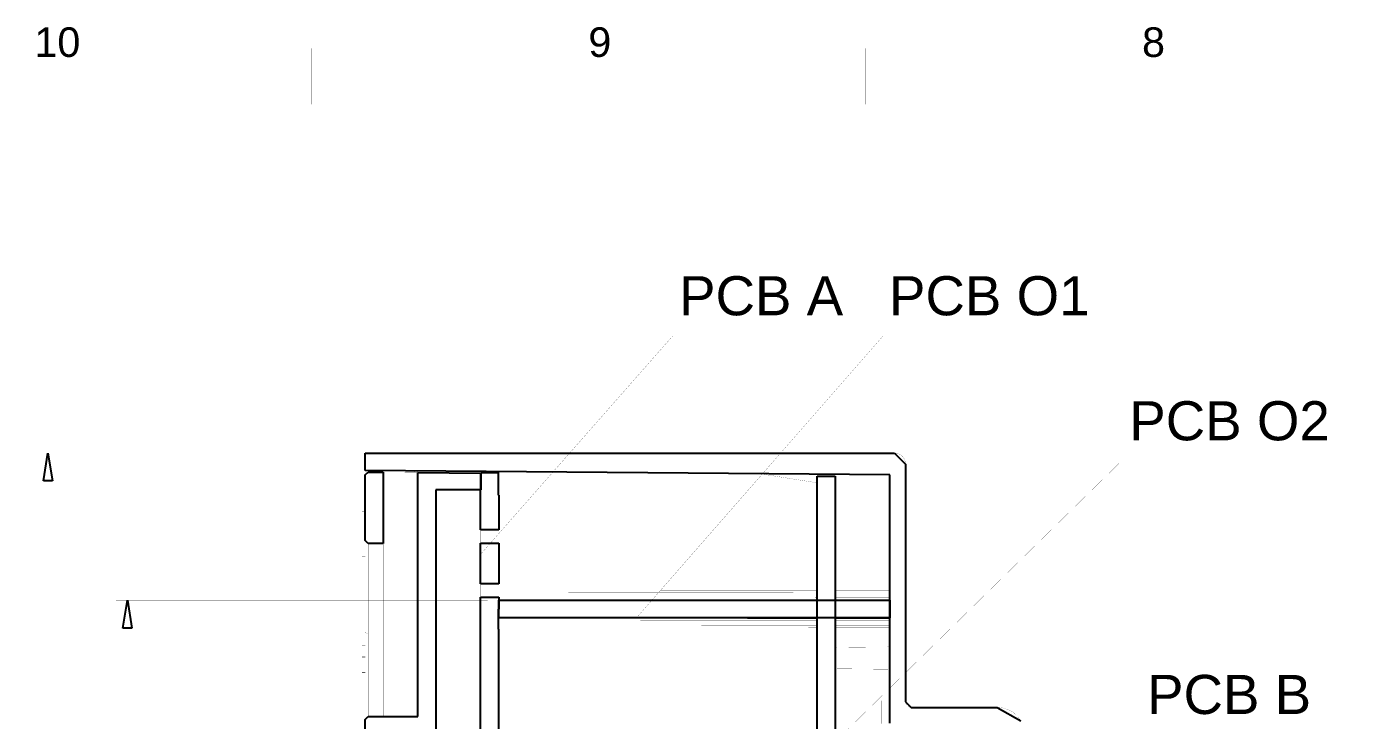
# Model space of a CAD drawing. Header units: inches. Extents: x 0 to 35.2, y -0.7 to 15.9.
# Drawn here: x 16.64 to 21.378, y 13.441 to 15.883 of the extents above; entities that cross this region are included whole.
import ezdxf

# ---------------------------------------------------------------- set-up
doc = ezdxf.new("R2010")
doc.units = ezdxf.units.IN
doc.header["$MEASUREMENT"] = 0
doc.layers.add('Board Outline', color=216, linetype='Continuous')
doc.layers.add('Dimensions', color=6, linetype='Continuous')
doc.styles.add('Arial', font='', dxfattribs={"height": 0.2})
doc.styles.get('Arial').set_extended_font_data('Arial')

msp = doc.modelspace()

# ---------------------------------------------------------------- linework, layer by layer
at = {"layer": 'Board Outline'}
for p, q in [((16.6985, 14.2836), (16.7142, 14.382)), ((16.7142, 14.382), (16.73, 14.2836)), ((17.8312, 14.321), (17.8312, 14.382)), ((17.8312, 14.382), (19.6934, 14.382)), ((19.6934, 14.382), (19.7328, 14.3427)), ((19.6776, 14.3049), (17.8312, 14.321)), ((17.8312, 14.3049), (17.8411, 14.3147)), ((17.8411, 14.3147), (17.8942, 14.3143)), ((17.8942, 14.3143), (17.8942, 14.0638)), ((18.0162, 14.3132), (18.2367, 14.3113)), ((18.0162, 13.4536), (18.0162, 14.3132)), ((18.2367, 14.3113), (18.2367, 14.2518)), ((18.2387, 14.2518), (18.2387, 14.3129)), ((18.2387, 14.3129), (18.2991, 14.3129)), ((18.2991, 14.3129), (18.2991, 14.2341)), ((19.7328, 14.3427), (19.7328, 13.5058)), ((16.73, 14.2836), (16.6985, 14.2836)), ((17.8312, 14.0737), (17.8312, 14.3049)), ((19.4221, 10.8995), (19.4221, 14.301)), ((19.4221, 14.301), (19.4851, 14.301)), ((19.4851, 14.301), (19.4851, 10.8995)), ((19.6776, 13.431), (19.6776, 14.3049)), ((18.2367, 14.2518), (18.0792, 14.2518)), ((18.0792, 14.2518), (18.0792, 10.9487)), ((18.2367, 14.112), (18.2367, 14.2518)), ((18.2367, 14.2518), (18.2387, 14.2518)), ((18.2991, 14.2341), (18.3016, 14.2341)), ((18.3016, 14.2341), (18.3016, 14.112)), ((17.841, 14.0638), (17.8312, 14.0737)), ((18.3016, 14.112), (18.2367, 14.112)), ((17.8942, 14.0638), (17.841, 14.0638)), ((18.2367, 13.9211), (18.2367, 14.0649)), ((18.2367, 14.0649), (18.3016, 14.0649)), ((18.3016, 14.0649), (18.3016, 13.9211)), ((18.3016, 13.9211), (18.2367, 13.9211)), ((16.978, 13.7655), (16.9937, 13.8639)), ((16.9937, 13.8639), (17.0095, 13.7655)), ((18.2367, 11.3266), (18.2367, 13.8739)), ((18.2367, 13.8739), (18.3016, 13.8739)), ((18.3016, 13.8739), (18.3016, 13.8325)), ((18.3016, 13.8325), (18.2987, 13.8325)), ((18.2987, 13.8325), (18.2987, 13.7617)), ((17.0095, 13.7655), (16.978, 13.7655)), ((18.2987, 13.7617), (18.2997, 13.7617)), ((18.2997, 13.7617), (18.2997, 11.4388)), ((19.7328, 13.5058), (19.7524, 13.4861)), ((19.7524, 13.4861), (20.0548, 13.4861)), ((20.0548, 13.4861), (20.1389, 13.4389)), ((17.8312, 13.4438), (17.841, 13.4536)), ((17.8312, 13.3089), (17.8312, 13.4438)), ((17.841, 13.4536), (18.0162, 13.4536))]:
    msp.add_line(p, q, dxfattribs=at)
at = {"layer": 'Board Outline', "const_width": 0.0005}
for points in [[(18.2367, 14.0251), (18.9129, 14.7939)], [(18.7852, 13.801), (19.6533, 14.7939)], [(16.6748, 14.382), (17.7918, 14.382)], [(16.7142, 10.8185), (16.7142, 14.382)], [(19.2047, 13.0904), (20.4965, 14.3575)], [(16.9544, 13.8639), (18.2623, 13.8639)], [(16.9937, 10.8185), (16.9937, 13.8639)]]:
    msp.add_lwpolyline(points, dxfattribs=at)
at = {"layer": 'Board Outline', "const_width": 0.00025}
for points in [[(18.9128, 14.7939, 1), (18.913, 14.7939, 1)], [(19.6531, 14.7939, 1), (19.6534, 14.7939, 1)], [(16.6747, 14.382, 1), (16.675, 14.382, 1)], [(16.7141, 14.382, 1), (16.7143, 14.382, 1)], [(17.7917, 14.382, 1), (17.7919, 14.382, 1)], [(20.4964, 14.3575, 1), (20.4967, 14.3575, 1)], [(18.2366, 14.0251, 1), (18.2368, 14.0251, 1)], [(16.9542, 13.8639, 1), (16.9545, 13.8639, 1)], [(16.9936, 13.8639, 1), (16.9939, 13.8639, 1)], [(18.2622, 13.8639, 1), (18.2624, 13.8639, 1)], [(18.7851, 13.801, 1), (18.7853, 13.801, 1)]]:
    msp.add_lwpolyline(points, format="xyb", close=True, dxfattribs=at)
at = {"layer": 'Dimensions'}
for p, q in [((18.3016, 13.801), (18.3016, 13.8639)), ((18.3016, 13.8639), (19.6776, 13.8639)), ((19.6776, 13.8639), (19.6776, 13.801)), ((19.6776, 13.801), (18.3016, 13.801))]:
    msp.add_line(p, q, dxfattribs=at)
at = {"layer": 'Dimensions', "const_width": 0.0005}
for points in [[(17.6429, 15.6102), (17.6429, 15.8071)], [(19.5917, 15.6102), (19.5917, 15.8071)], [(11.9933, 15.6102), (34.9854, 15.6102)], [(17.8312, 14.382), (19.6934, 14.382)], [(17.8312, 14.321), (17.8312, 14.382)], [(17.8312, 14.321), (19.6776, 14.3049)], [(17.8312, 14.3049), (17.8312, 14.321)], [(17.8411, 14.3147), (17.8942, 14.3143)], [(17.8942, 14.0638), (17.8942, 14.3143)], [(17.8942, 14.3143), (18.0162, 14.3132)], [(17.9335, 14.3139), (17.9335, 14.3201)], [(17.9993, 14.3195), (18.0061, 14.3133)], [(18.0162, 14.3132), (18.2367, 14.3113)], [(18.0162, 13.4536), (18.0162, 14.3132)], [(18.2367, 14.2518), (18.2367, 14.3113)], [(18.2387, 14.2518), (18.2387, 14.3129)], [(18.2387, 14.3129), (18.2991, 14.3129)], [(18.2991, 14.2341), (18.2991, 14.3129)], [(19.7328, 13.5058), (19.7328, 14.3427)], [(17.8312, 14.0737), (17.8312, 14.3049)], [(19.221, 14.3089), (19.4178, 14.2776)], [(19.4178, 14.2776), (19.4178, 14.3072)], [(19.4221, 14.301), (19.4851, 14.301)], [(19.4221, 10.8995), (19.4221, 14.301)], [(19.4851, 10.8995), (19.4851, 14.301)], [(19.6776, 13.431), (19.6776, 14.3049)], [(18.0792, 14.2518), (18.2367, 14.2518)], [(18.0792, 10.9487), (18.0792, 14.2518)], [(18.0792, 14.2479), (18.2367, 14.2479)], [(18.2367, 14.112), (18.2367, 14.2518)], [(18.2367, 14.2518), (18.2387, 14.2518)], [(18.2991, 14.2341), (18.3016, 14.2341)], [(18.3016, 14.112), (18.3016, 14.2341)], [(17.8194, 14.175), (17.8312, 14.175)], [(17.8194, 14.0175), (17.8194, 14.175)], [(17.8312, 13.9851), (17.8312, 14.0737)], [(18.2367, 14.112), (18.3016, 14.112)], [(18.2367, 14.0649), (18.2367, 14.112)], [(18.3016, 14.0649), (18.3016, 14.112)], [(17.841, 13.9851), (17.841, 14.0638)], [(17.841, 14.0638), (17.8942, 14.0638)], [(17.8942, 13.9851), (17.8942, 14.0638)], [(18.2367, 14.0649), (18.3016, 14.0649)], [(18.2367, 13.9211), (18.2367, 14.0649)], [(18.3016, 13.9211), (18.3016, 14.0649)], [(17.8194, 14.0175), (17.8312, 14.0175)], [(17.8194, 13.8206), (17.8194, 14.0175)], [(17.8312, 13.9851), (17.841, 13.9851)], [(17.8312, 13.753), (17.8312, 13.9851)], [(17.841, 13.9851), (17.8942, 13.9851)], [(17.841, 13.753), (17.841, 13.9851)], [(17.8942, 13.753), (17.8942, 13.9851)], [(18.2367, 13.8739), (18.2367, 13.9211)], [(18.2367, 13.9211), (18.3016, 13.9211)], [(18.3016, 13.8739), (18.3016, 13.9211)], [(18.3135, 13.8923), (18.3135, 13.8972)], [(18.3135, 13.8972), (19.4221, 13.8965)], [(18.3135, 13.8923), (19.4221, 13.8916)], [(18.3135, 13.8711), (18.3135, 13.8923)], [(19.4851, 13.8965), (19.6776, 13.8964)], [(19.4851, 13.8916), (19.6776, 13.8915)], [(18.2367, 13.8739), (18.3016, 13.8739)], [(18.2367, 11.3266), (18.2367, 13.8739)], [(18.3016, 13.8325), (18.3016, 13.8739)], [(18.3016, 13.8639), (19.6776, 13.8639)], [(18.3016, 13.801), (18.3016, 13.8639)], [(18.3135, 13.8711), (19.4221, 13.8717)], [(18.3135, 13.8662), (18.3135, 13.8711)], [(18.3135, 13.8662), (19.4221, 13.8668)], [(19.4851, 13.8717), (19.6776, 13.8718)], [(19.4851, 13.8668), (19.6776, 13.8669)], [(19.6776, 13.801), (19.6776, 13.8639)], [(17.8194, 13.8206), (17.8312, 13.8206)], [(18.2987, 13.7617), (18.2987, 13.8325)], [(18.2987, 13.8325), (18.3016, 13.8325)], [(18.3016, 13.801), (19.6776, 13.801)], [(18.3135, 13.7938), (18.3135, 13.7987)], [(18.3135, 13.7987), (19.4221, 13.7981)], [(18.3135, 13.7938), (19.4221, 13.7932)], [(18.3135, 13.7727), (18.3135, 13.7938)], [(19.4851, 13.7981), (19.6776, 13.798)], [(19.4851, 13.7932), (19.6776, 13.7931)], [(17.8194, 13.7501), (17.8312, 13.7501)], [(17.8194, 13.7478), (17.8312, 13.7478)], [(17.8194, 13.7457), (17.8312, 13.7457)], [(17.8194, 13.7054), (17.8194, 13.7457)], [(17.8312, 13.4438), (17.8312, 13.753)], [(17.8312, 13.753), (17.841, 13.753)], [(17.841, 13.753), (17.8942, 13.753)], [(17.841, 13.7447), (17.841, 13.753)], [(17.841, 13.4536), (17.841, 13.7447)], [(17.841, 13.7447), (17.8942, 13.7447)], [(17.8942, 13.7447), (17.8942, 13.753)], [(17.8942, 13.4536), (17.8942, 13.7447)], [(18.2987, 13.7617), (18.2997, 13.7617)], [(18.2997, 11.4388), (18.2997, 13.7617)], [(18.3135, 13.7727), (19.4221, 13.7733)], [(18.3135, 13.7678), (18.3135, 13.7727)], [(18.3135, 13.7678), (19.4221, 13.7684)], [(19.4851, 13.7733), (19.6776, 13.7734)], [(19.4851, 13.7684), (19.6776, 13.7685)], [(17.8194, 13.7054), (17.8312, 13.7054)], [(17.8194, 13.664), (17.8194, 13.7054)], [(19.4925, 13.6976), (19.6698, 13.6991)], [(19.4925, 13.6221), (19.4925, 13.6976)], [(19.6698, 13.6205), (19.6698, 13.6991)], [(17.8194, 13.6676), (17.8194, 13.6787)], [(17.8194, 13.664), (17.8312, 13.664)], [(17.8194, 13.662), (17.8312, 13.662)], [(17.8194, 13.61), (17.8194, 13.662)], [(17.8194, 13.61), (17.8312, 13.61)], [(17.8194, 13.6077), (17.8312, 13.6077)], [(19.4925, 13.6221), (19.6698, 13.6205)], [(19.6481, 13.429), (19.6481, 13.5097)], [(19.6481, 13.5097), (19.6776, 13.5097)], [(19.7524, 13.4861), (20.0548, 13.4861)], [(17.8312, 13.3089), (17.8312, 13.4438)], [(17.841, 13.4536), (17.8942, 13.4536)], [(17.8942, 13.4536), (18.0162, 13.4536)]]:
    msp.add_lwpolyline(points, dxfattribs=at)
at = {"layer": 'Dimensions', "const_width": 0.00025}
for points in [[(17.6428, 15.8071, 1), (17.6431, 15.8071, 1)], [(19.5916, 15.8071, 1), (19.5919, 15.8071, 1)], [(17.6428, 15.6102, 1), (17.6431, 15.6102, 1)], [(19.5916, 15.6102, 1), (19.5919, 15.6102, 1)], [(17.8311, 14.382, 1), (17.8313, 14.382, 1)], [(17.8311, 14.382, 1), (17.8313, 14.382, 1)], [(19.6933, 14.382, 1), (19.6935, 14.382, 1)], [(19.6933, 14.382, 1), (19.6935, 14.382, 1)], [(17.8311, 14.321, 1), (17.8313, 14.321, 1)], [(17.8311, 14.321, 1), (17.8313, 14.321, 1)], [(17.8311, 14.321, 1), (17.8313, 14.321, 1)], [(17.841, 14.3147, 1), (17.8412, 14.3147, 1)], [(17.841, 14.3147, 1), (17.8412, 14.3147, 1)], [(17.894, 14.3143, 1), (17.8943, 14.3143, 1)], [(17.894, 14.3143, 1), (17.8943, 14.3143, 1)], [(17.894, 14.3143, 1), (17.8943, 14.3143, 1)], [(17.9334, 14.3201, 1), (17.9337, 14.3201, 1)], [(17.9334, 14.3139, 1), (17.9337, 14.3139, 1)], [(17.9992, 14.3195, 1), (17.9994, 14.3195, 1)], [(18.0059, 14.3133, 1), (18.0062, 14.3133, 1)], [(18.0161, 14.3132, 1), (18.0163, 14.3132, 1)], [(18.0161, 14.3132, 1), (18.0163, 14.3132, 1)], [(18.0161, 14.3132, 1), (18.0163, 14.3132, 1)], [(18.2366, 14.3113, 1), (18.2368, 14.3113, 1)], [(18.2366, 14.3113, 1), (18.2368, 14.3113, 1)], [(18.2385, 14.3129, 1), (18.2388, 14.3129, 1)], [(18.2385, 14.3129, 1), (18.2388, 14.3129, 1)], [(18.299, 14.3129, 1), (18.2992, 14.3129, 1)], [(18.299, 14.3129, 1), (18.2992, 14.3129, 1)], [(19.7326, 14.3427, 1), (19.7329, 14.3427, 1)], [(19.7326, 14.3427, 1), (19.7329, 14.3427, 1)], [(17.8311, 14.3049, 1), (17.8313, 14.3049, 1)], [(17.8311, 14.3049, 1), (17.8313, 14.3049, 1)], [(17.8311, 14.3049, 1), (17.8313, 14.3049, 1)], [(19.2208, 14.3089, 1), (19.2211, 14.3089, 1)], [(19.4177, 14.3072, 1), (19.4179, 14.3072, 1)], [(19.4177, 14.2776, 1), (19.4179, 14.2776, 1)], [(19.4177, 14.2776, 1), (19.4179, 14.2776, 1)], [(19.422, 14.301, 1), (19.4222, 14.301, 1)], [(19.422, 14.301, 1), (19.4222, 14.301, 1)], [(19.485, 14.301, 1), (19.4852, 14.301, 1)], [(19.485, 14.301, 1), (19.4852, 14.301, 1)], [(19.6775, 14.3049, 1), (19.6778, 14.3049, 1)], [(19.6775, 14.3049, 1), (19.6778, 14.3049, 1)], [(18.0791, 14.2518, 1), (18.0793, 14.2518, 1)], [(18.0791, 14.2518, 1), (18.0793, 14.2518, 1)], [(18.0791, 14.2479, 1), (18.0793, 14.2479, 1)], [(18.2366, 14.2518, 1), (18.2368, 14.2518, 1)], [(18.2366, 14.2518, 1), (18.2368, 14.2518, 1)], [(18.2366, 14.2518, 1), (18.2368, 14.2518, 1)], [(18.2366, 14.2518, 1), (18.2368, 14.2518, 1)], [(18.2366, 14.2479, 1), (18.2368, 14.2479, 1)], [(18.2385, 14.2518, 1), (18.2388, 14.2518, 1)], [(18.2385, 14.2518, 1), (18.2388, 14.2518, 1)], [(18.299, 14.2341, 1), (18.2992, 14.2341, 1)], [(18.299, 14.2341, 1), (18.2992, 14.2341, 1)], [(18.3015, 14.2341, 1), (18.3018, 14.2341, 1)], [(18.3015, 14.2341, 1), (18.3018, 14.2341, 1)], [(17.8192, 14.175, 1), (17.8195, 14.175, 1)], [(17.8192, 14.175, 1), (17.8195, 14.175, 1)], [(17.8311, 14.175, 1), (17.8313, 14.175, 1)], [(17.8311, 14.0737, 1), (17.8313, 14.0737, 1)], [(17.8311, 14.0737, 1), (17.8313, 14.0737, 1)], [(17.8311, 14.0737, 1), (17.8313, 14.0737, 1)], [(18.2366, 14.112, 1), (18.2368, 14.112, 1)], [(18.2366, 14.112, 1), (18.2368, 14.112, 1)], [(18.2366, 14.112, 1), (18.2368, 14.112, 1)], [(18.3015, 14.112, 1), (18.3018, 14.112, 1)], [(18.3015, 14.112, 1), (18.3018, 14.112, 1)], [(18.3015, 14.112, 1), (18.3018, 14.112, 1)], [(17.8409, 14.0638, 1), (17.8411, 14.0638, 1)], [(17.8409, 14.0638, 1), (17.8411, 14.0638, 1)], [(17.8409, 14.0638, 1), (17.8411, 14.0638, 1)], [(17.894, 14.0638, 1), (17.8943, 14.0638, 1)], [(17.894, 14.0638, 1), (17.8943, 14.0638, 1)], [(17.894, 14.0638, 1), (17.8943, 14.0638, 1)], [(18.2366, 14.0649, 1), (18.2368, 14.0649, 1)], [(18.2366, 14.0649, 1), (18.2368, 14.0649, 1)], [(18.2366, 14.0649, 1), (18.2368, 14.0649, 1)], [(18.3015, 14.0649, 1), (18.3018, 14.0649, 1)], [(18.3015, 14.0649, 1), (18.3018, 14.0649, 1)], [(18.3015, 14.0649, 1), (18.3018, 14.0649, 1)], [(17.8192, 14.0175, 1), (17.8195, 14.0175, 1)], [(17.8192, 14.0175, 1), (17.8195, 14.0175, 1)], [(17.8192, 14.0175, 1), (17.8195, 14.0175, 1)], [(17.8311, 14.0175, 1), (17.8313, 14.0175, 1)], [(17.8311, 13.9851, 1), (17.8313, 13.9851, 1)], [(17.8311, 13.9851, 1), (17.8313, 13.9851, 1)], [(17.8311, 13.9851, 1), (17.8313, 13.9851, 1)], [(17.8409, 13.9851, 1), (17.8411, 13.9851, 1)], [(17.8409, 13.9851, 1), (17.8411, 13.9851, 1)], [(17.8409, 13.9851, 1), (17.8411, 13.9851, 1)], [(17.8409, 13.9851, 1), (17.8411, 13.9851, 1)], [(17.894, 13.9851, 1), (17.8943, 13.9851, 1)], [(17.894, 13.9851, 1), (17.8943, 13.9851, 1)], [(17.894, 13.9851, 1), (17.8943, 13.9851, 1)], [(18.2366, 13.9211, 1), (18.2368, 13.9211, 1)], [(18.2366, 13.9211, 1), (18.2368, 13.9211, 1)], [(18.2366, 13.9211, 1), (18.2368, 13.9211, 1)], [(18.3015, 13.9211, 1), (18.3018, 13.9211, 1)], [(18.3015, 13.9211, 1), (18.3018, 13.9211, 1)], [(18.3015, 13.9211, 1), (18.3018, 13.9211, 1)], [(18.3133, 13.8972, 1), (18.3136, 13.8972, 1)], [(18.3133, 13.8972, 1), (18.3136, 13.8972, 1)], [(18.3133, 13.8923, 1), (18.3136, 13.8923, 1)], [(18.3133, 13.8923, 1), (18.3136, 13.8923, 1)], [(18.3133, 13.8923, 1), (18.3136, 13.8923, 1)], [(19.422, 13.8965, 1), (19.4222, 13.8965, 1)], [(19.422, 13.8916, 1), (19.4222, 13.8916, 1)], [(19.485, 13.8965, 1), (19.4852, 13.8965, 1)], [(19.485, 13.8916, 1), (19.4852, 13.8916, 1)], [(19.6775, 13.8964, 1), (19.6778, 13.8964, 1)], [(19.6775, 13.8915, 1), (19.6778, 13.8915, 1)], [(18.2366, 13.8739, 1), (18.2368, 13.8739, 1)], [(18.2366, 13.8739, 1), (18.2368, 13.8739, 1)], [(18.2366, 13.8739, 1), (18.2368, 13.8739, 1)], [(18.3015, 13.8739, 1), (18.3018, 13.8739, 1)], [(18.3015, 13.8739, 1), (18.3018, 13.8739, 1)], [(18.3015, 13.8739, 1), (18.3018, 13.8739, 1)], [(18.3015, 13.8639, 1), (18.3018, 13.8639, 1)], [(18.3015, 13.8639, 1), (18.3018, 13.8639, 1)], [(18.3133, 13.8711, 1), (18.3136, 13.8711, 1)], [(18.3133, 13.8711, 1), (18.3136, 13.8711, 1)], [(18.3133, 13.8711, 1), (18.3136, 13.8711, 1)], [(18.3133, 13.8662, 1), (18.3136, 13.8662, 1)], [(18.3133, 13.8662, 1), (18.3136, 13.8662, 1)], [(19.422, 13.8717, 1), (19.4222, 13.8717, 1)], [(19.422, 13.8668, 1), (19.4222, 13.8668, 1)], [(19.485, 13.8717, 1), (19.4852, 13.8717, 1)], [(19.485, 13.8668, 1), (19.4852, 13.8668, 1)], [(19.6775, 13.8718, 1), (19.6778, 13.8718, 1)], [(19.6775, 13.8669, 1), (19.6778, 13.8669, 1)], [(19.6775, 13.8639, 1), (19.6778, 13.8639, 1)], [(19.6775, 13.8639, 1), (19.6778, 13.8639, 1)], [(17.8192, 13.8206, 1), (17.8195, 13.8206, 1)], [(17.8192, 13.8206, 1), (17.8195, 13.8206, 1)], [(17.8311, 13.8206, 1), (17.8313, 13.8206, 1)], [(18.2986, 13.8325, 1), (18.2988, 13.8325, 1)], [(18.2986, 13.8325, 1), (18.2988, 13.8325, 1)], [(18.3015, 13.8325, 1), (18.3018, 13.8325, 1)], [(18.3015, 13.8325, 1), (18.3018, 13.8325, 1)], [(18.3015, 13.801, 1), (18.3018, 13.801, 1)], [(18.3015, 13.801, 1), (18.3018, 13.801, 1)], [(18.3133, 13.7987, 1), (18.3136, 13.7987, 1)], [(18.3133, 13.7987, 1), (18.3136, 13.7987, 1)], [(18.3133, 13.7938, 1), (18.3136, 13.7938, 1)], [(18.3133, 13.7938, 1), (18.3136, 13.7938, 1)], [(18.3133, 13.7938, 1), (18.3136, 13.7938, 1)], [(19.422, 13.7981, 1), (19.4222, 13.7981, 1)], [(19.422, 13.7932, 1), (19.4222, 13.7932, 1)], [(19.485, 13.7981, 1), (19.4852, 13.7981, 1)], [(19.485, 13.7932, 1), (19.4852, 13.7932, 1)], [(19.6775, 13.801, 1), (19.6778, 13.801, 1)], [(19.6775, 13.801, 1), (19.6778, 13.801, 1)], [(19.6775, 13.798, 1), (19.6778, 13.798, 1)], [(19.6775, 13.7931, 1), (19.6778, 13.7931, 1)], [(17.8192, 13.7501, 1), (17.8195, 13.7501, 1)], [(17.8192, 13.7478, 1), (17.8195, 13.7478, 1)], [(17.8192, 13.7457, 1), (17.8195, 13.7457, 1)], [(17.8192, 13.7457, 1), (17.8195, 13.7457, 1)], [(17.8311, 13.753, 1), (17.8313, 13.753, 1)], [(17.8311, 13.753, 1), (17.8313, 13.753, 1)], [(17.8311, 13.753, 1), (17.8313, 13.753, 1)], [(17.8311, 13.753, 1), (17.8313, 13.753, 1)], [(17.8311, 13.7501, 1), (17.8313, 13.7501, 1)], [(17.8311, 13.7478, 1), (17.8313, 13.7478, 1)], [(17.8311, 13.7457, 1), (17.8313, 13.7457, 1)], [(17.8409, 13.753, 1), (17.8411, 13.753, 1)], [(17.8409, 13.753, 1), (17.8411, 13.753, 1)], [(17.8409, 13.753, 1), (17.8411, 13.753, 1)], [(17.8409, 13.753, 1), (17.8411, 13.753, 1)], [(17.8409, 13.7447, 1), (17.8411, 13.7447, 1)], [(17.8409, 13.7447, 1), (17.8411, 13.7447, 1)], [(17.8409, 13.7447, 1), (17.8411, 13.7447, 1)], [(17.8409, 13.7447, 1), (17.8411, 13.7447, 1)], [(17.894, 13.753, 1), (17.8943, 13.753, 1)], [(17.894, 13.753, 1), (17.8943, 13.753, 1)], [(17.894, 13.753, 1), (17.8943, 13.753, 1)], [(17.894, 13.7447, 1), (17.8943, 13.7447, 1)], [(17.894, 13.7447, 1), (17.8943, 13.7447, 1)], [(17.894, 13.7447, 1), (17.8943, 13.7447, 1)], [(18.2986, 13.7617, 1), (18.2988, 13.7617, 1)], [(18.2986, 13.7617, 1), (18.2988, 13.7617, 1)], [(18.2996, 13.7617, 1), (18.2998, 13.7617, 1)], [(18.2996, 13.7617, 1), (18.2998, 13.7617, 1)], [(18.3133, 13.7727, 1), (18.3136, 13.7727, 1)], [(18.3133, 13.7727, 1), (18.3136, 13.7727, 1)], [(18.3133, 13.7727, 1), (18.3136, 13.7727, 1)], [(18.3133, 13.7678, 1), (18.3136, 13.7678, 1)], [(18.3133, 13.7678, 1), (18.3136, 13.7678, 1)], [(19.422, 13.7733, 1), (19.4222, 13.7733, 1)], [(19.422, 13.7684, 1), (19.4222, 13.7684, 1)], [(19.485, 13.7733, 1), (19.4852, 13.7733, 1)], [(19.485, 13.7684, 1), (19.4852, 13.7684, 1)], [(19.6775, 13.7734, 1), (19.6778, 13.7734, 1)], [(19.6775, 13.7685, 1), (19.6778, 13.7685, 1)], [(17.8192, 13.7054, 1), (17.8195, 13.7054, 1)], [(17.8192, 13.7054, 1), (17.8195, 13.7054, 1)], [(17.8192, 13.7054, 1), (17.8195, 13.7054, 1)], [(17.8311, 13.7054, 1), (17.8313, 13.7054, 1)], [(19.4924, 13.6976, 1), (19.4927, 13.6976, 1)], [(19.4924, 13.6976, 1), (19.4927, 13.6976, 1)], [(19.4924, 13.6976, 1), (19.4927, 13.6976, 1)], [(19.6697, 13.6991, 1), (19.67, 13.6991, 1)], [(19.6697, 13.6991, 1), (19.67, 13.6991, 1)], [(19.6697, 13.6991, 1), (19.67, 13.6991, 1)], [(19.6775, 13.707, 1), (19.6778, 13.707, 1)], [(17.8192, 13.6787, 1), (17.8195, 13.6787, 1)], [(17.8192, 13.6676, 1), (17.8195, 13.6676, 1)], [(17.8192, 13.664, 1), (17.8195, 13.664, 1)], [(17.8192, 13.664, 1), (17.8195, 13.664, 1)], [(17.8192, 13.662, 1), (17.8195, 13.662, 1)], [(17.8192, 13.662, 1), (17.8195, 13.662, 1)], [(17.8311, 13.664, 1), (17.8313, 13.664, 1)], [(17.8311, 13.662, 1), (17.8313, 13.662, 1)], [(19.485, 13.6922, 1), (19.4852, 13.6922, 1)], [(17.8192, 13.61, 1), (17.8195, 13.61, 1)], [(17.8192, 13.61, 1), (17.8195, 13.61, 1)], [(17.8192, 13.6077, 1), (17.8195, 13.6077, 1)], [(17.8311, 13.61, 1), (17.8313, 13.61, 1)], [(17.8311, 13.6077, 1), (17.8313, 13.6077, 1)], [(19.485, 13.6275, 1), (19.4852, 13.6275, 1)], [(19.4924, 13.6221, 1), (19.4927, 13.6221, 1)], [(19.4924, 13.6221, 1), (19.4927, 13.6221, 1)], [(19.4924, 13.6221, 1), (19.4927, 13.6221, 1)], [(19.6697, 13.6205, 1), (19.67, 13.6205, 1)], [(19.6697, 13.6205, 1), (19.67, 13.6205, 1)], [(19.6697, 13.6205, 1), (19.67, 13.6205, 1)], [(19.6775, 13.6127, 1), (19.6778, 13.6127, 1)], [(19.648, 13.5097, 1), (19.6482, 13.5097, 1)], [(19.648, 13.5097, 1), (19.6482, 13.5097, 1)], [(19.6775, 13.5097, 1), (19.6778, 13.5097, 1)], [(19.7326, 13.5058, 1), (19.7329, 13.5058, 1)], [(19.7326, 13.5058, 1), (19.7329, 13.5058, 1)], [(19.7523, 13.4861, 1), (19.7526, 13.4861, 1)], [(19.7523, 13.4861, 1), (19.7526, 13.4861, 1)], [(20.0547, 13.4861, 1), (20.055, 13.4861, 1)], [(20.0547, 13.4861, 1), (20.055, 13.4861, 1)], [(17.8311, 13.4438, 1), (17.8313, 13.4438, 1)], [(17.8311, 13.4438, 1), (17.8313, 13.4438, 1)], [(17.8311, 13.4438, 1), (17.8313, 13.4438, 1)], [(17.8409, 13.4536, 1), (17.8411, 13.4536, 1)], [(17.8409, 13.4536, 1), (17.8411, 13.4536, 1)], [(17.8409, 13.4536, 1), (17.8411, 13.4536, 1)], [(17.894, 13.4536, 1), (17.8943, 13.4536, 1)], [(17.894, 13.4536, 1), (17.8943, 13.4536, 1)], [(17.894, 13.4536, 1), (17.8943, 13.4536, 1)], [(18.0161, 13.4536, 1), (18.0163, 13.4536, 1)], [(18.0161, 13.4536, 1), (18.0163, 13.4536, 1)]]:
    msp.add_lwpolyline(points, format="xyb", close=True, dxfattribs=at)
at = {"layer": 'Dimensions', "const_width": 0.0005}
for points in [[(19.6934, 14.382, -0.414214), (19.7328, 14.3427)], [(17.8312, 14.3049, -0.416772), (17.8411, 14.3147)], [(17.841, 14.0638, -0.414214), (17.8312, 14.0737)], [(17.841, 13.7447, -0.410277), (17.8312, 13.753)], [(19.4851, 13.6922, -0.321571), (19.4925, 13.6976)], [(19.6776, 13.707, -0.41166), (19.6698, 13.6991)], [(19.4925, 13.6221, -0.321571), (19.4851, 13.6275)], [(19.6698, 13.6205, -0.41166), (19.6776, 13.6127)], [(19.7524, 13.4861, -0.414214), (19.7328, 13.5058)], [(20.0548, 13.4861, -0.261468), (20.1389, 13.4389)], [(17.8312, 13.4438, -0.414214), (17.841, 13.4536)]]:
    msp.add_lwpolyline(points, format="xyb", dxfattribs=at)

# ---------------------------------------------------------------- texts
at = {"layer": 'Board Outline', "style": 'Arial'}
for s, p in [('PCB A', (18.9355, 14.867)), ('PCB O1', (19.6744, 14.867)), ('PCB O2', (20.5202, 14.4266)), ('PCB B', (20.5828, 13.4627))]:
    msp.add_text(s, height=0.1378, dxfattribs=at).set_placement(p)
at = {"layer": 'Dimensions', "style": 'Arial'}
for s, height, p in [('10', 0.10417, (16.6664, 15.777)), ('9', 0.1042, (18.6163, 15.777)), ('8', 0.1042, (20.5651, 15.777))]:
    msp.add_text(s, height=height, dxfattribs=at).set_placement(p)

doc.saveas('drawing.dxf')
